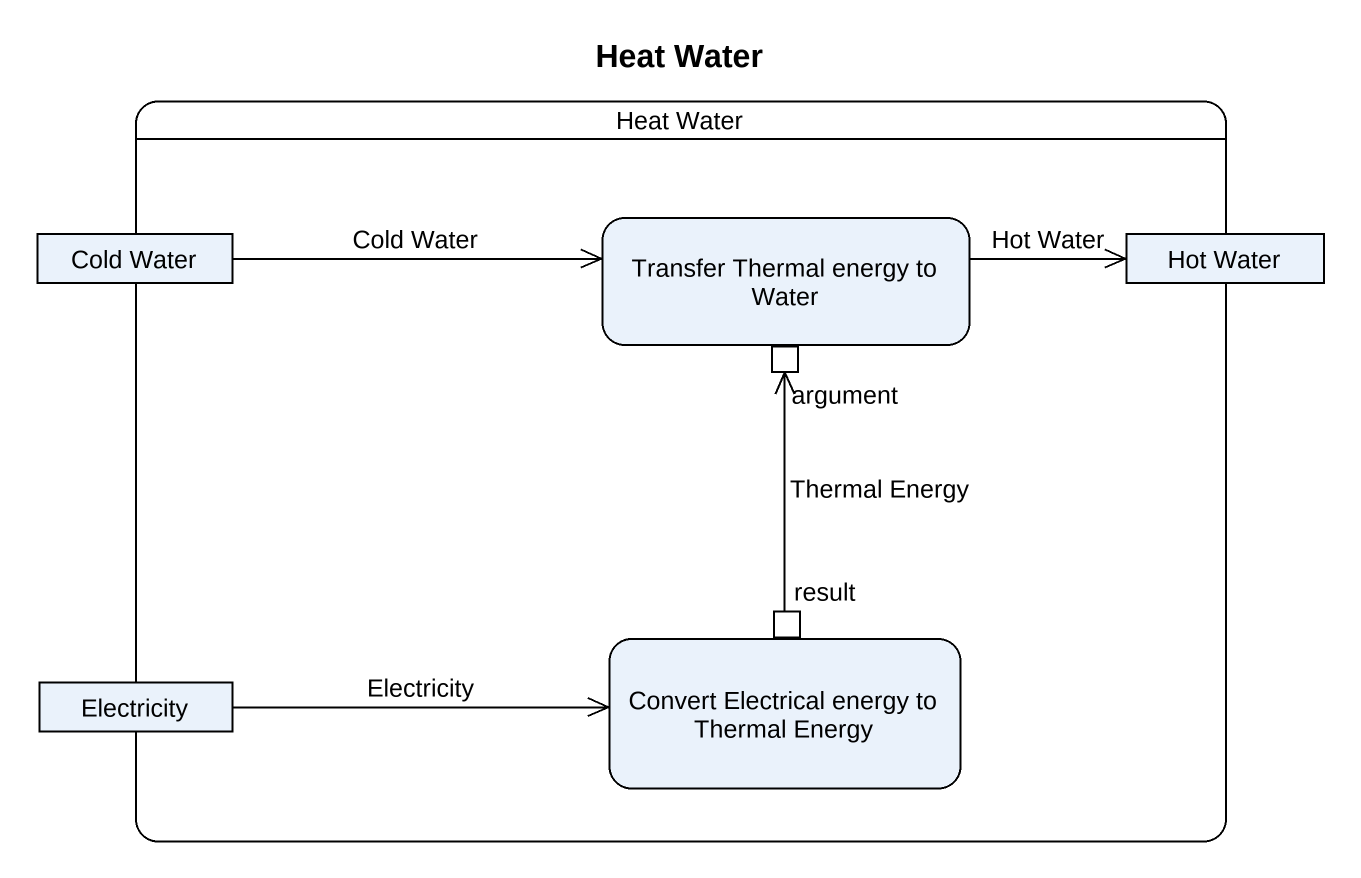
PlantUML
@startuml
title Heat Water
hide empty description
state "Heat Water" as Heat_Water {
  state "Cold Water" as Cold_Water <<object>>
  state "Transfer Thermal energy to Water" as Transfer_Thermal_energy_to {
    state argument <<inputPin>>
  }
  state "Hot Water" as Hot_Water <<object>>
  state "Convert Electrical energy to Thermal Energy" as Convert_Electrical_energy {
    state result <<outputPin>>
  }
  state Electricity <<object>>
}
Cold_Water -right-> Transfer_Thermal_energy_to : Cold Water
Transfer_Thermal_energy_to -right-> Hot_Water : Hot Water
result -up-> argument : Thermal Energy
Electricity -right-> Convert_Electrical_energy : Electricity
@enduml
